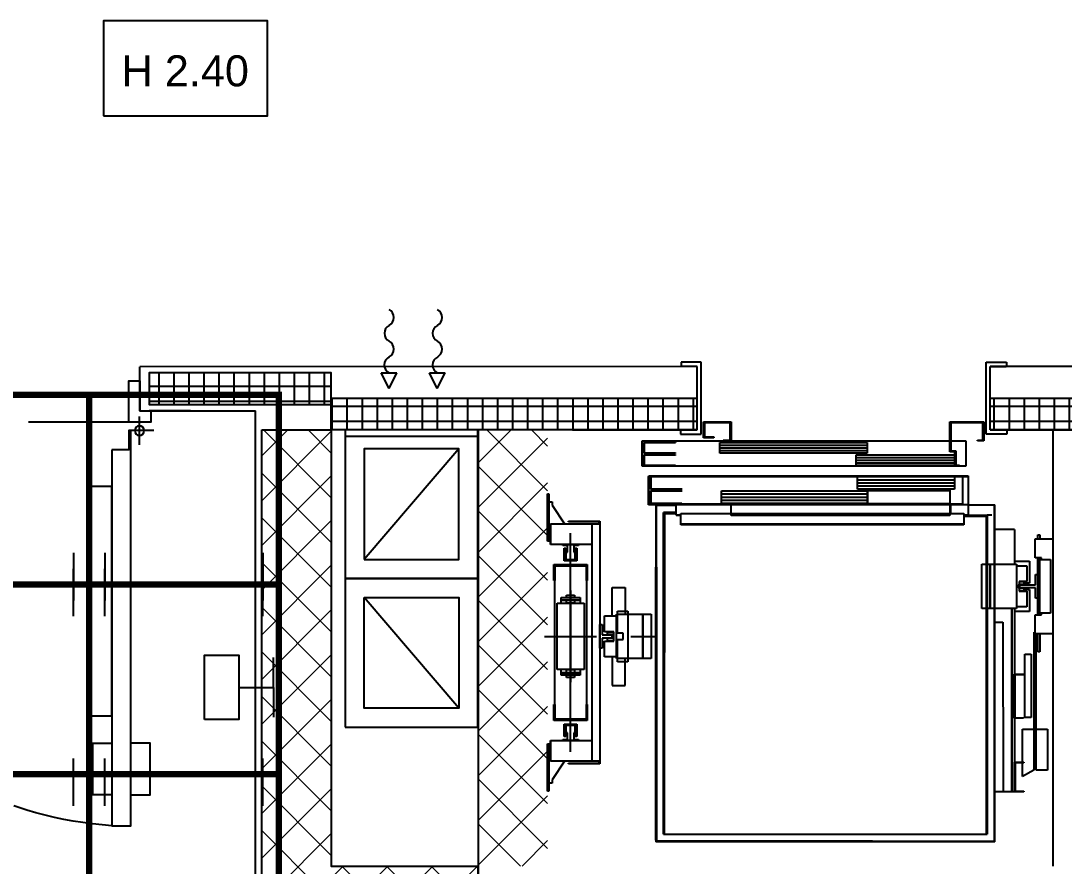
# Model space of a CAD drawing. Header units: millimetres. Extents: x 24747 to 137666, y -34589 to 43444.
# Drawn here: x 112080.7 to 112411, y 40640.3 to 40907.7 of the extents above; entities that cross this region are included whole.
import ezdxf

# ---------------------------------------------------------------- set-up
doc = ezdxf.new("R2010")
doc.units = ezdxf.units.MM
doc.header["$LTSCALE"] = 10
doc.linetypes.add('HIDDEN2', pattern=[4.7625, 3.175, -1.5875])
for name, color, linetype in [('EPC INTERRATO DEFINITIVO PILASTRI', 5, 'Continuous'), ('MR_MURATURA REI 120', 41, 'Continuous'), ('Pannelli', 7, 'Continuous'), ('VVF-SIMBOLI', 1, 'Continuous'), ('X_Ascensori', 6, 'Continuous'), ('X_cavedi', 20, 'Continuous'), ('X_MURI', 3, 'Continuous'), ('X_Numerazione camere', 8, 'Continuous'), ('X_Porte interne', 8, 'Continuous'), ('X_Serramenti Int', 1, 'Continuous')]:
    doc.layers.add(name, color=color, linetype=linetype)
doc.layers.add('EPC RETINI PIANO INTERRATO DEFINITIVO', color=4, linetype='Continuous', lineweight=0)
doc.styles.add('nomi', font='arial.ttf')
pattern_1 = [(45, (115279.709, -15009.218), (-7.0710678, 7.0710678), []), (135, (115279.709, -15009.218), (-7.0710678, -7.0710678), [])]

# ---------------------------------------------------------------- blocks, each defined once
blk = doc.blocks.new('porta 120 metallica')
blk.add_line((66, 71.65), (66, -78.72))
at = {"linetype": 'ByBlock'}
for p, q in [((0.09, -10.75), (0.09, -1.73)), ((-4.42, -6.24), (3.42, -6.24))]:
    blk.add_line(p, q, dxfattribs=at)
at = {"color": 5, "linetype": 'HIDDEN2'}
blk.add_line((3.5, -3.53), (123.5, -3.53), dxfattribs=at)
at = {"linetype": 'ByBlock'}
for points in [[(-3.5, 0), (-3.5, -3.53), (3.5, -3.53), (3.5, 9.47), (0, 9.47), (0, 0)], [(123.5, -3.53), (123.5, 9.47), (127, 9.47), (127, 0), (130.5, 0), (130.5, -3.53)], [(8.79, -12.27), (8.79, -131.24), (3.49, -131.24), (3.49, -131.24), (2.79, -131.24), (2.79, -6.24), (3.49, -6.24), (3.49, -12.27)]]:
    blk.add_lwpolyline(points, close=True, dxfattribs=at)
for points in [[(2.8, -121.42), (-3.26, -121.42), (-3.26, -105.12), (2.79, -105.12)], [(8.79, -121.42), (14.85, -121.42), (14.85, -105.12), (8.79, -105.12)]]:
    blk.add_lwpolyline(points, dxfattribs=at)
blk.add_circle((0.09, -6.24), 1.51, dxfattribs=at)
at = {"color": 5, "linetype": 'HIDDEN2'}
blk.add_arc((0.02, -7.99), 123.56, 274.0732, 2.0664, dxfattribs=at)
blk = doc.blocks.new('calamita')
at = {"layer": 'X_Numerazione camere', "color": 1}
for p, q in [((-4235.92, 55103.09), (-4235.92, 55092.11)), ((-4235.92, 55092.11), (-4245.33, 55092.11)), ((-4235.92, 55092.11), (-4226.5, 55092.11))]:
    blk.add_line(p, q, dxfattribs=at)
blk.add_lwpolyline([(-4225.71, 55113.88), (-4246.13, 55113.88), (-4246.13, 55103.09), (-4225.71, 55103.09)], close=True, dxfattribs=at)

msp = doc.modelspace()

# ---------------------------------------------------------------- hatches: boundary and pattern name
at = {"layer": 'EPC RETINI PIANO INTERRATO DEFINITIVO'}
h = msp.add_hatch(dxfattribs=at)
h.set_pattern_fill('_USER', color=256, scale=10, angle=45, style=0, double=1, pattern_type=0)
h.set_pattern_definition(pattern_1)
h.paths.add_polyline_path([(112178.99845, 40778.31321), (112156.99745, 40778.31307), (112156.99845, 40618.32093), (112225.44397, 40618.32093), (112225.44462, 40640.32093), (112178.99845, 40640.32093)])
h.paths.add_polyline_path([(112165.51955, 40691.71364), (112185.39531, 40691.71364), (112185.39531, 40676.3174), (112165.51955, 40676.3174)], flags=24)
h = msp.add_hatch(dxfattribs=at)
h.set_pattern_fill('_USER', color=256, scale=10, angle=45, style=0, double=1, pattern_type=0)
h.set_pattern_definition(pattern_1)
h.paths.add_polyline_path([(112225.50551, 40778.31336), (112247.45124, 40778.31336), (112247.45124, 40640.32121), (112225.50551, 40640.32121)])
at = {"layer": 'MR_MURATURA REI 120'}
h = msp.add_hatch(dxfattribs=at)
h.set_pattern_fill('NET', color=256, scale=1.5, style=0)
h.set_pattern_definition([(180, (108528.816, 10550.2437), (0, 4.7625), []), (90, (108528.816, 10550.2437), (4.7625, 3e-16), [])])
edge = h.paths.add_edge_path()
edge.add_line((112179.00303, 40796.32488), (112121.34972, 40796.34441))
edge.add_line((112121.34972, 40796.34441), (112121.34972, 40786.35743))
edge.add_line((112121.34972, 40786.35743), (112179.00303, 40786.37614))
edge.add_line((112179.00303, 40786.37614), (112179.00303, 40796.32488))
edge.add_line((112179.00303, 40796.32488), (112121.34972, 40796.34441))
h = msp.add_hatch(dxfattribs=at)
h.set_pattern_fill('NET', color=256, scale=1.5, angle=90, style=0)
h.set_pattern_definition([(90, (115279.709, 10543.96), (-4.7625, 3e-16), []), (180, (115279.709, 10543.96), (-6e-16, -4.7625), [])])
h.paths.add_polyline_path([(112294.85565, 40778.31297), (112294.85568, 40788.31327), (112179.00303, 40788.31333), (112179.00311, 40778.3129)])
h.paths.add_polyline_path([(112529.27562, 40778.3131), (112529.27562, 40788.31316), (112387.57767, 40788.31323), (112387.57765, 40778.31302)])

# ---------------------------------------------------------------- linework, layer by layer
at = {"layer": 'EPC INTERRATO DEFINITIVO PILASTRI', "elevation": 0}
msp.add_lwpolyline([(112156.99845, 40778.31307), (112178.99845, 40778.31321), (112178.99845, 40640.32093), (112225.44462, 40640.32093), (112225.44397, 40618.32093), (112156.99845, 40618.32093), (112156.99745, 40778.31307)], dxfattribs=at)
at = {"layer": 'MR_MURATURA REI 120', "elevation": 0}
for points in [[(112179.00303, 40796.32488), (112121.34972, 40796.34441), (112121.34972, 40786.35743), (112179.00303, 40786.37614), (112179.00303, 40796.32488), (112121.34972, 40796.34441)], [(112294.85565, 40778.31297), (112179.00311, 40778.3129), (112179.00303, 40788.31333), (112294.85568, 40788.31327)], [(112387.57767, 40788.31323), (112529.27562, 40788.31316)], [(112529.27562, 40778.3131), (112387.57765, 40778.31302)]]:
    msp.add_lwpolyline(points, dxfattribs=at)
at = {"layer": 'Pannelli', "color": 2}
for p, q in [((112097.36054, 40739.38259), (112097.36054, 40724.38259)), ((112107.36054, 40739.38259), (112107.36054, 40724.38259)), ((112157.36054, 40739.38259), (112157.36054, 40724.38259)), ((112097.36054, 40719.38259), (112097.36054, 40734.38259)), ((112107.36054, 40719.38259), (112107.36054, 40734.38259)), ((112157.36054, 40719.38259), (112157.36054, 40734.38259)), ((112097.36054, 40659.38259), (112097.36054, 40674.38259)), ((112107.36054, 40659.38259), (112107.36054, 40674.38259)), ((112157.36054, 40659.38259), (112157.36054, 40674.38259))]:
    msp.add_line(p, q, dxfattribs=at)
at = {"layer": 'Pannelli', "color": 2, "const_width": 2}
for points in [[(112042.36054, 40729.38259), (112042.36054, 40789.38259), (112102.36054, 40789.38259), (112102.36054, 40729.38259), (112042.36054, 40729.38259)], [(112102.36054, 40729.38259), (112102.36054, 40789.38259), (112162.36054, 40789.38259), (112162.36054, 40729.38259), (112102.36054, 40729.38259)], [(112042.36054, 40729.38259), (112042.36054, 40669.38259), (112102.36054, 40669.38259), (112102.36054, 40729.38259), (112042.36054, 40729.38259)], [(112102.36054, 40729.38259), (112102.36054, 40669.38259), (112162.36054, 40669.38259), (112162.36054, 40729.38259), (112102.36054, 40729.38259)], [(112042.36054, 40669.38259), (112042.36054, 40609.38259), (112102.36054, 40609.38259), (112102.36054, 40669.38259), (112042.36054, 40669.38259)], [(112102.36054, 40669.38259), (112102.36054, 40609.38259), (112162.36054, 40609.38259), (112162.36054, 40669.38259), (112102.36054, 40669.38259)]]:
    msp.add_lwpolyline(points, dxfattribs=at)
at = {"layer": 'VVF-SIMBOLI'}
for p, q in [((112194.79214, 40796.39179, 0), (112199.79213, 40796.38608, 0)), ((112197.28642, 40791.38894, 0), (112194.79214, 40796.39179, 0)), ((112197.28642, 40791.38894, 0), (112199.79213, 40796.38608, 0)), ((112197.28642, 40791.38894, 0), (112199.79213, 40796.38608, 0)), ((112210.07284, 40796.37432), (112215.07283, 40796.36861)), ((112212.56712, 40791.37147), (112210.07284, 40796.37432)), ((112212.56712, 40791.37147), (112215.07283, 40796.36861))]:
    msp.add_line(p, q, dxfattribs=at)
for centre, start, end in [((112195.97881, 40813.89045, 0), 298.0069903, 61.8620164), ((112211.25951, 40813.87298), 298.0069903, 61.8620164), ((112198.63976, 40808.8874, 0), 118.0069903, 241.8620164), ((112213.92046, 40808.86993), 118.0069903, 241.8620164), ((112195.96738, 40803.89045, 0), 298.0069903, 61.8620164), ((112211.24808, 40803.87299), 298.0069903, 61.8620164), ((112198.62833, 40798.88741, 0), 118.0069903, 241.8620164), ((112213.90902, 40798.86994), 118.0069903, 241.8620164)]:
    msp.add_arc(centre, 2.83333, start, end, dxfattribs=at)
at = {"layer": 'X_Ascensori'}
for p, q in [((112296.09698, 40799.78763, 0), (112289.70416, 40799.78763, 0)), ((112289.70416, 40799.78763, 0), (112289.70416, 40798.33087, 0)), ((112296.09693, 40776.96901, 0), (112296.09698, 40799.78763, 0)), ((112386.33637, 40776.96901, 0), (112386.33641, 40799.78763, 0)), ((112386.33641, 40799.78763, 0), (112392.72923, 40799.78763, 0)), ((112392.72923, 40799.78763, 0), (112392.72923, 40798.33087, 0)), ((112294.8557, 40798.33087, 0), (112289.80573, 40798.33087, 0)), ((112294.85565, 40778.30656, 0), (112294.8557, 40798.33087, 0)), ((112387.57765, 40778.30656, 0), (112387.5777, 40798.33087, 0)), ((112387.5777, 40798.33087, 0), (112392.62766, 40798.33087, 0)), ((112296.85565, 40780.82364, 0), (112305.5399, 40780.82364, 0)), ((112296.85565, 40775.82364, 0), (112296.85565, 40780.82364, 0)), ((112305.2399, 40780.52364, 0), (112297.15565, 40780.52364, 0)), ((112297.15565, 40780.52364, 0), (112297.15565, 40776.12364, 0)), ((112305.2399, 40775.12364, 0), (112305.2399, 40780.52364, 0)), ((112305.5399, 40780.82364, 0), (112305.5399, 40774.82364, 0)), ((112374.82196, 40780.82364, 0), (112385.57765, 40780.82364, 0)), ((112374.82196, 40771.42364, 0), (112374.82196, 40780.82364, 0)), ((112385.27765, 40780.52364, 0), (112375.12196, 40780.52364, 0)), ((112375.12196, 40780.52364, 0), (112375.12196, 40771.72364, 0)), ((112385.27765, 40775.12364, 0), (112385.27765, 40780.52364, 0)), ((112385.57765, 40780.82364, 0), (112385.57765, 40774.82364, 0)), ((112289.58304, 40778.30656, 0), (112289.58304, 40776.96901, 0)), ((112289.58304, 40778.30656, 0), (112294.85565, 40778.30656, 0)), ((112289.58304, 40776.96901, 0), (112296.09693, 40776.96901, 0)), ((112392.85027, 40776.96901, 0), (112386.33637, 40776.96901, 0)), ((112392.85027, 40778.30656, 0), (112387.57765, 40778.30656, 0)), ((112392.85027, 40778.30656, 0), (112392.85027, 40776.96901, 0)), ((112277.41394, 40774.82364, 0), (112374.82196, 40774.82364, 0)), ((112277.41394, 40766.82364, 0), (112277.41394, 40774.82364, 0)), ((112277.91394, 40770.92364, 0), (112277.91394, 40774.32364, 0)), ((112277.91394, 40774.32364, 0), (112287.91394, 40774.32364, 0)), ((112278.01394, 40774.22364, 0), (112278.01394, 40771.02364, 0)), ((112287.91394, 40774.22364, 0), (112278.01394, 40774.22364, 0)), ((112287.91394, 40774.32364, 0), (112287.91394, 40774.22364, 0)), ((112300.05565, 40775.82364, 0), (112296.85565, 40775.82364, 0)), ((112297.15565, 40776.12364, 0), (112300.05565, 40776.12364, 0)), ((112300.05565, 40776.12364, 0), (112300.05565, 40775.82364, 0)), ((112302.0399, 40773.47364, 0), (112348.60565, 40773.47364, 0)), ((112302.0449, 40774.32364, 0), (112348.60065, 40774.32364, 0)), ((112302.0449, 40770.92364, 0), (112302.0449, 40774.32364, 0)), ((112303.0399, 40774.82364, 0), (112303.0399, 40775.12364, 0)), ((112303.0399, 40775.12364, 0), (112305.2399, 40775.12364, 0)), ((112305.5399, 40774.82364, 0), (112303.0399, 40774.82364, 0)), ((112348.60065, 40774.32364, 0), (112348.60065, 40770.92364, 0)), ((112375.12196, 40774.82364, 0), (112379.82196, 40774.82364, 0)), ((112379.82196, 40774.82364, 0), (112379.82196, 40766.82364, 0)), ((112383.57765, 40774.82364, 0), (112383.57765, 40775.12364, 0)), ((112383.57765, 40775.12364, 0), (112385.27765, 40775.12364, 0)), ((112385.57765, 40774.82364, 0), (112383.57765, 40774.82364, 0)), ((112287.91394, 40770.92364, 0), (112277.91394, 40770.92364, 0)), ((112277.91394, 40767.02364, 0), (112277.91394, 40770.42364, 0)), ((112277.91394, 40770.42364, 0), (112287.91394, 40770.42364, 0)), ((112278.01394, 40771.02364, 0), (112287.91394, 40771.02364, 0)), ((112278.01394, 40770.32364, 0), (112278.01394, 40767.12364, 0)), ((112287.91394, 40770.32364, 0), (112278.01394, 40770.32364, 0)), ((112287.91394, 40771.02364, 0), (112287.91394, 40770.92364, 0)), ((112287.91394, 40770.42364, 0), (112287.91394, 40770.32364, 0)), ((112302.0399, 40772.62364, 0), (112348.60565, 40772.62364, 0)), ((112302.0399, 40771.77364, 0), (112348.60565, 40771.77364, 0)), ((112348.60065, 40770.92364, 0), (112302.0449, 40770.92364, 0)), ((112345.11065, 40770.42364, 0), (112376.31696, 40770.42364, 0)), ((112345.11065, 40767.02364, 0), (112345.11065, 40770.42364, 0)), ((112376.42196, 40771.42364, 0), (112374.82196, 40771.42364, 0)), ((112375.12196, 40771.72364, 0), (112376.72196, 40771.72364, 0)), ((112376.31696, 40770.42364, 0), (112376.31696, 40767.02364, 0)), ((112376.42196, 40766.82364, 0), (112376.42196, 40771.42364, 0)), ((112376.72196, 40771.72364, 0), (112376.72196, 40767.12364, 0)), ((112376.42196, 40766.82364, 0), (112277.41394, 40766.82364, 0)), ((112287.91394, 40767.02364, 0), (112277.91394, 40767.02364, 0)), ((112278.01394, 40767.12364, 0), (112287.91394, 40767.12364, 0)), ((112287.91394, 40767.12364, 0), (112287.91394, 40767.02364, 0)), ((112345.10565, 40769.57364, 0), (112376.32196, 40769.57364, 0)), ((112345.10565, 40768.72364, 0), (112376.32196, 40768.72364, 0)), ((112345.10565, 40767.87364, 0), (112376.32196, 40767.87364, 0)), ((112376.31696, 40767.02364, 0), (112345.11065, 40767.02364, 0)), ((112377.82196, 40766.82364, 0), (112376.42196, 40766.82364, 0)), ((112376.72196, 40767.12364, 0), (112377.82196, 40767.12364, 0)), ((112377.82196, 40767.12364, 0), (112377.82196, 40766.82364, 0)), ((112379.82196, 40766.82364, 0), (112377.82196, 40766.82364, 0)), ((112279.41394, 40754.62364, 0), (112279.41394, 40763.62364, 0)), ((112279.41394, 40763.62364, 0), (112380.62196, 40763.62364, 0)), ((112279.51394, 40763.82364, 0), (112378.82196, 40763.82364, 0)), ((112279.51394, 40754.82364, 0), (112279.51394, 40763.82364, 0)), ((112280.01394, 40759.57364, 0), (112280.01394, 40763.57364, 0)), ((112280.01394, 40763.57364, 0), (112290.01394, 40763.57364, 0)), ((112280.11394, 40763.47364, 0), (112280.11394, 40759.67364, 0)), ((112290.01394, 40763.47364, 0), (112280.11394, 40763.47364, 0)), ((112290.01394, 40763.57364, 0), (112290.01394, 40763.47364, 0)), ((112345.61065, 40763.57364, 0), (112376.31696, 40763.57364, 0)), ((112345.61065, 40759.57364, 0), (112345.61065, 40763.57364, 0)), ((112376.31696, 40763.57364, 0), (112376.31696, 40759.57364, 0)), ((112378.82196, 40763.82364, 0), (112380.62196, 40763.82364, 0)), ((112378.82196, 40763.82364, 0), (112378.82196, 40754.82364, 0)), ((112380.62196, 40763.82364, 0), (112380.62196, 40751.32364, 0)), ((112380.62196, 40763.62364, 0), (112380.62196, 40754.62364, 0)), ((112345.60565, 40762.57364, 0), (112376.32196, 40762.57364, 0)), ((112345.60565, 40761.57364, 0), (112376.32196, 40761.57364, 0)), ((112345.60565, 40760.57364, 0), (112376.32196, 40760.57364, 0)), ((112247.45067, 40743.10395, 0), (112247.45067, 40758.10395, 0)), ((112247.45067, 40758.10395, 0), (112247.85067, 40758.10395, 0)), ((112247.85067, 40758.10395, 0), (112247.85067, 40743.10395, 0)), ((112290.01394, 40759.57364, 0), (112280.01394, 40759.57364, 0)), ((112280.01394, 40755.07364, 0), (112280.01394, 40759.07364, 0)), ((112280.01394, 40759.07364, 0), (112290.01394, 40759.07364, 0)), ((112280.11394, 40759.67364, 0), (112290.01394, 40759.67364, 0)), ((112280.11394, 40758.97364, 0), (112280.11394, 40755.17364, 0)), ((112290.01394, 40758.97364, 0), (112280.11394, 40758.97364, 0)), ((112290.01394, 40759.67364, 0), (112290.01394, 40759.57364, 0)), ((112290.01394, 40759.07364, 0), (112290.01394, 40758.97364, 0)), ((112302.5399, 40758.07364, 0), (112348.60565, 40758.07364, 0)), ((112302.5399, 40757.07364, 0), (112348.60565, 40757.07364, 0)), ((112302.5449, 40759.07364, 0), (112348.60065, 40759.07364, 0)), ((112302.5449, 40755.07364, 0), (112302.5449, 40759.07364, 0)), ((112376.31696, 40759.57364, 0), (112345.61065, 40759.57364, 0)), ((112348.60065, 40759.07364, 0), (112348.60065, 40755.07364, 0)), ((112348.85565, 40759.12364, 0), (112348.85565, 40759.27364, 0)), ((112348.85565, 40759.27364, 0), (112374.82196, 40759.27364, 0)), ((112348.85565, 40754.92364, 0), (112348.85565, 40759.12364, 0)), ((112348.85565, 40759.12364, 0), (112374.82196, 40759.12364, 0)), ((112374.82196, 40759.12364, 0), (112348.85565, 40759.12364, 0)), ((112374.82196, 40759.27364, 0), (112374.82196, 40759.12364, 0)), ((112374.82196, 40759.12364, 0), (112374.82196, 40754.92364, 0)), ((112247.85067, 40743.10395, 0), (112247.85067, 40755.60395, 0)), ((112247.85067, 40755.60395, 0), (112248.95067, 40755.60395, 0)), ((112248.95067, 40755.60395, 0), (112248.95067, 40754.50395, 0)), ((112248.95067, 40754.50395, 0), (112252.85508, 40748.60395, 0)), ((112380.62196, 40754.62364, 0), (112279.41394, 40754.62364, 0)), ((112305.3899, 40754.82364, 0), (112279.51394, 40754.82364, 0)), ((112290.01394, 40755.07364, 0), (112280.01394, 40755.07364, 0)), ((112280.11394, 40755.17364, 0), (112290.01394, 40755.17364, 0)), ((112281.78927, 40754.62364, 0), (112281.78819, 40648.01943, 0)), ((112281.9882, 40648.2194, 0), (112281.98927, 40754.42364, 0)), ((112288.21345, 40754.42376, 0), (112281.98927, 40754.42364, 0)), ((112288.21345, 40751.32364, 0), (112288.21345, 40754.82364, 0)), ((112290.01394, 40755.17364, 0), (112290.01394, 40755.07364, 0)), ((112302.5399, 40756.07364, 0), (112348.60565, 40756.07364, 0)), ((112348.60065, 40755.07364, 0), (112302.5449, 40755.07364, 0)), ((112305.5399, 40751.42364, 0), (112305.5399, 40754.77364, 0)), ((112305.5399, 40754.77364, 0), (112374.82196, 40754.77364, 0)), ((112348.85565, 40754.77364, 0), (112348.85565, 40754.92364, 0)), ((112348.85565, 40754.92364, 0), (112374.82196, 40754.92364, 0)), ((112374.82196, 40754.92364, 0), (112348.85565, 40754.92364, 0)), ((112374.82196, 40754.77364, 0), (112348.85565, 40754.77364, 0)), ((112374.82196, 40754.97364, 0), (112374.97196, 40754.97364, 0)), ((112374.82196, 40754.92364, 0), (112374.82196, 40754.77364, 0)), ((112374.82196, 40754.77364, 0), (112374.82196, 40751.42364, 0)), ((112374.97196, 40754.97364, 0), (112374.97196, 40751.82364, 0)), ((112378.82196, 40754.82364, 0), (112374.97196, 40754.82364, 0)), ((112380.62196, 40754.62364, 0), (112389.05377, 40754.62364, 0)), ((112388.85498, 40754.62364, 0), (112388.85388, 40648.22032, 0)), ((112389.05295, 40648.02032, 0), (112389.05377, 40754.62364, 0)), ((112284.18816, 40650.4194, 0), (112284.18812, 40752.22479, 0)), ((112284.18812, 40752.22479, 0), (112284.18816, 40650.4194, 0)), ((112284.18812, 40752.22479, 0), (112284.18816, 40707.87027, 0)), ((112284.18816, 40707.87027, 0), (112284.18812, 40752.22479, 0)), ((112288.21345, 40752.22479, 0), (112284.18812, 40752.22479, 0)), ((112284.18812, 40752.22479, 0), (112288.21345, 40752.22479, 0)), ((112284.18812, 40752.22479, 0), (112288.21345, 40752.22478, 0)), ((112288.21345, 40752.22478, 0), (112284.18812, 40752.22479, 0)), ((112284.48816, 40650.7194, 0), (112284.48812, 40751.92479, 0)), ((112284.48812, 40751.92479, 0), (112284.48816, 40707.87027, 0)), ((112288.21345, 40751.92479, 0), (112284.48812, 40751.92479, 0)), ((112284.48812, 40751.92479, 0), (112288.21345, 40751.92478, 0)), ((112289.61345, 40751.32364, 0), (112288.21345, 40751.32364, 0)), ((112288.21345, 40751.32364, 0), (112289.01345, 40751.32364, 0)), ((112289.01345, 40751.32364, 0), (112289.21345, 40751.32364, 0)), ((112289.61345, 40751.32364, 0), (112289.61345, 40751.82364, 0)), ((112289.61345, 40751.82364, 0), (112379.22196, 40751.82364, 0)), ((112289.61345, 40748.47364, 0), (112289.61345, 40751.32364, 0)), ((112374.82196, 40751.42364, 0), (112305.5399, 40751.42364, 0)), ((112305.5399, 40751.27364, 0), (112305.5399, 40751.42364, 0)), ((112305.5399, 40751.42364, 0), (112374.82196, 40751.42364, 0)), ((112374.82196, 40751.27364, 0), (112305.5399, 40751.27364, 0)), ((112374.82196, 40751.42364, 0), (112374.82196, 40751.27364, 0)), ((112379.22196, 40751.82364, 0), (112379.22196, 40751.32364, 0)), ((112379.22196, 40751.32364, 0), (112379.82196, 40751.32364, 0)), ((112379.22196, 40751.32364, 0), (112379.22196, 40748.47364, 0)), ((112386.35498, 40750.96725, 0), (112379.22196, 40750.96725, 0)), ((112380.62196, 40751.32364, 0), (112379.52196, 40751.32364, 0)), ((112379.82196, 40751.32364, 0), (112380.62196, 40751.32364, 0)), ((112380.62196, 40750.96725, 0), (112380.62196, 40751.32364, 0)), ((112380.62196, 40751.32364, 0), (112386.65498, 40751.32364, 0)), ((112386.35388, 40650.7194, 0), (112386.35498, 40750.96725, 0)), ((112386.65498, 40751.32364, 0), (112386.65388, 40650.4194, 0)), ((112388.0835, 40751.32364, 0), (112386.65498, 40751.32364, 0)), ((112248.35067, 40742.10395, 0), (112248.35067, 40748.60395, 0)), ((112248.35067, 40748.60395, 0), (112248.45067, 40748.60395, 0)), ((112248.45067, 40742.10395, 0), (112248.45067, 40748.60395, 0)), ((112248.45067, 40748.60395, 0), (112261.55067, 40748.60395, 0)), ((112254.05067, 40749.40395, 0), (112264.05067, 40749.40395, 0)), ((112254.05067, 40749.20395, 0), (112254.05067, 40749.40395, 0)), ((112263.85067, 40749.20395, 0), (112254.05067, 40749.20395, 0)), ((112261.55067, 40748.60395, 0), (112264.05067, 40748.60395, 0)), ((112261.55067, 40673.52769, 0), (112261.55067, 40748.60395, 0)), ((112263.85067, 40748.60395, 0), (112263.85067, 40749.20395, 0)), ((112264.05067, 40749.40395, 0), (112264.05067, 40748.60395, 0)), ((112264.05067, 40748.60395, 0), (112264.05067, 40673.52769, 0)), ((112289.91345, 40748.47364, 0), (112289.61345, 40748.47364, 0)), ((112289.61345, 40748.32364, 0), (112289.61345, 40748.47364, 0)), ((112289.61345, 40748.47364, 0), (112289.91345, 40748.47364, 0)), ((112289.91345, 40748.32364, 0), (112289.61345, 40748.32364, 0)), ((112374.42196, 40748.47364, 0), (112289.91345, 40748.47364, 0)), ((112289.91345, 40748.47364, 0), (112374.42196, 40748.47364, 0)), ((112374.42196, 40748.32364, 0), (112289.91345, 40748.32364, 0)), ((112379.22196, 40748.47364, 0), (112374.42196, 40748.47364, 0)), ((112374.42196, 40748.47364, 0), (112379.22196, 40748.47364, 0)), ((112379.22196, 40748.32364, 0), (112374.42196, 40748.32364, 0)), ((112379.22196, 40748.47364, 0), (112379.22196, 40748.32364, 0)), ((112395.25348, 40746.85782, 0), (112389.0532, 40746.85785, 0)), ((112395.25348, 40746.85782, 0), (112395.25348, 40735.83273, 0)), ((112254.75067, 40676.52769, 0), (112254.75067, 40745.60395, 0)), ((112401.85124, 40737.83287, 0), (112401.85124, 40743.83287, 0)), ((112401.85124, 40743.83287, 0), (112407.45124, 40743.83287, 0)), ((112402.65124, 40743.83287, 0), (112402.65124, 40745.13287, 0)), ((112402.65124, 40745.13287, 0), (112403.25124, 40745.13287, 0)), ((112403.25124, 40745.13287, 0), (112403.25124, 40743.83287, 0)), ((112407.45124, 40743.83287, 0), (112407.45124, 40713.83287, 0)), ((112247.85067, 40743.10395, 0), (112247.45067, 40743.10395, 0)), ((112248.35067, 40743.10395, 0), (112247.85067, 40743.10395, 0)), ((112248.45067, 40742.10395, 0), (112248.35067, 40742.10395, 0)), ((112261.55067, 40742.10395, 0), (112248.45067, 40742.10395, 0)), ((112252.25067, 40741.75395, 0), (112252.25067, 40742.10395, 0)), ((112252.25067, 40742.10395, 0), (112254.75067, 40742.10395, 0)), ((112253.75067, 40741.75395, 0), (112252.25067, 40741.75395, 0)), ((112252.75067, 40740.85395, 0), (112253.25067, 40740.85395, 0)), ((112252.75067, 40736.85395, 0), (112252.75067, 40740.85395, 0)), ((112253.25067, 40740.85395, 0), (112253.25067, 40737.35395, 0)), ((112253.75067, 40739.60395, 0), (112253.75067, 40741.75395, 0)), ((112254.75067, 40742.10395, 0), (112257.25067, 40742.10395, 0)), ((112257.25067, 40741.75395, 0), (112255.75067, 40741.75395, 0)), ((112255.75067, 40741.75395, 0), (112255.75067, 40739.60395, 0)), ((112256.25067, 40740.85395, 0), (112256.75067, 40740.85395, 0)), ((112256.25067, 40737.35395, 0), (112256.25067, 40740.85395, 0)), ((112256.75067, 40740.85395, 0), (112256.75067, 40736.85395, 0)), ((112257.25067, 40742.10395, 0), (112257.25067, 40741.75395, 0)), ((112253.25067, 40737.35395, 0), (112253.25067, 40739.60395, 0)), ((112253.25067, 40739.60395, 0), (112253.75067, 40739.60395, 0)), ((112253.25067, 40737.35395, 0), (112256.25067, 40737.35395, 0)), ((112255.75067, 40739.60395, 0), (112256.25067, 40739.60395, 0)), ((112256.25067, 40739.60395, 0), (112256.25067, 40737.35395, 0)), ((112403.85124, 40737.83287, 0), (112401.85124, 40737.83287, 0)), ((112402.65124, 40737.33287, 0), (112402.65124, 40737.83287, 0)), ((112402.65124, 40737.33287, 0), (112403.15124, 40737.33287, 0)), ((112402.65124, 40732.58287, 0), (112402.65124, 40737.33287, 0)), ((112403.15124, 40737.33287, 0), (112406.65124, 40737.33287, 0)), ((112403.15124, 40720.33287, 0), (112403.15124, 40737.33287, 0)), ((112403.15124, 40737.33287, 0), (112403.15124, 40732.58287, 0)), ((112403.25124, 40737.83287, 0), (112403.25124, 40737.33287, 0)), ((112403.85124, 40737.33287, 0), (112403.85124, 40737.83287, 0)), ((112406.65124, 40737.33287, 0), (112406.65124, 40720.33287, 0)), ((112249.45067, 40730.70395, 0), (112249.45067, 40735.70395, 0)), ((112249.45067, 40735.70395, 0), (112260.05067, 40735.70395, 0)), ((112249.75067, 40735.40395, 0), (112249.75067, 40730.70395, 0)), ((112259.75067, 40735.40395, 0), (112249.75067, 40735.40395, 0)), ((112249.75067, 40686.82769, 0), (112249.75067, 40735.30395, 0)), ((112249.75067, 40735.30395, 0), (112259.75067, 40735.30395, 0)), ((112256.75067, 40736.85395, 0), (112252.75067, 40736.85395, 0)), ((112259.75067, 40730.70395, 0), (112259.75067, 40735.40395, 0)), ((112259.75067, 40735.30395, 0), (112259.75067, 40686.82769, 0)), ((112260.05067, 40735.70395, 0), (112260.05067, 40730.70395, 0)), ((112281.78816, 40734.86337, 0), (112281.78816, 40648.53004, 0)), ((112281.78816, 40648.53004, 0), (112281.78816, 40734.86337, 0)), ((112281.98816, 40734.86337, 0), (112281.98816, 40648.2194, 0)), ((112384.90348, 40721.83273, 0), (112384.90348, 40735.83273, 0)), ((112384.90348, 40735.83273, 0), (112387.60348, 40735.83273, 0)), ((112387.60348, 40735.83273, 0), (112395.90348, 40735.83273, 0)), ((112387.60348, 40721.83273, 0), (112387.60348, 40735.83273, 0)), ((112387.60348, 40735.83273, 0), (112387.60348, 40721.83273, 0)), ((112395.25348, 40736.83287, 0), (112400.05124, 40736.83287, 0)), ((112395.89246, 40735.33287, 0), (112399.20124, 40735.33287, 0)), ((112395.90348, 40735.83273, 0), (112395.90348, 40721.83273, 0)), ((112399.20124, 40735.33287, 0), (112399.20124, 40730.33287, 0)), ((112400.05124, 40736.83287, 0), (112400.05124, 40729.83287, 0)), ((112249.75067, 40730.70395, 0), (112249.45067, 40730.70395, 0)), ((112260.05067, 40730.70395, 0), (112259.75067, 40730.70395, 0)), ((112401.95124, 40729.33287, 0), (112401.95124, 40732.58287, 0)), ((112401.95124, 40732.58287, 0), (112402.65124, 40732.58287, 0)), ((112402.65124, 40732.58287, 0), (112402.65124, 40725.08287, 0)), ((112402.65124, 40725.08287, 0), (112402.65124, 40732.58287, 0)), ((112402.65124, 40732.58287, 0), (112403.15124, 40732.58287, 0)), ((112403.15124, 40732.58287, 0), (112403.15124, 40725.08287, 0)), ((112254.75067, 40727.48707, 0), (112254.75067, 40698.48707, 0)), ((112267.90067, 40728.48707, 0), (112272.04807, 40728.48764, 0)), ((112267.90067, 40719.48707, 0), (112267.90067, 40728.48707, 0)), ((112272.04807, 40728.48707, 0), (112272.04922, 40720.06286, 0)), ((112396.45124, 40728.33287, 0), (112396.45124, 40729.33287, 0)), ((112396.45124, 40729.33287, 0), (112401.95124, 40729.33287, 0)), ((112401.95124, 40728.33287, 0), (112396.45124, 40728.33287, 0)), ((112399.20124, 40730.33287, 0), (112396.79246, 40730.33287, 0)), ((112396.79246, 40730.33287, 0), (112396.79246, 40727.33287, 0)), ((112396.79246, 40730.33287, 0), (112398.25124, 40730.33287, 0)), ((112398.25124, 40729.43287, 0), (112396.79246, 40729.43287, 0)), ((112396.79246, 40728.23287, 0), (112398.25124, 40728.23287, 0)), ((112396.79246, 40727.33287, 0), (112399.20124, 40727.33287, 0)), ((112398.25124, 40727.33287, 0), (112396.79246, 40727.33287, 0)), ((112396.84246, 40729.43287, 0), (112396.84246, 40728.23287, 0)), ((112398.25124, 40730.33287, 0), (112398.25124, 40729.43287, 0)), ((112400.05124, 40729.83287, 0), (112398.25124, 40729.83287, 0)), ((112398.25124, 40728.23287, 0), (112398.25124, 40727.33287, 0)), ((112398.25124, 40727.83287, 0), (112400.05124, 40727.83287, 0)), ((112399.20124, 40727.33287, 0), (112399.20124, 40722.33287, 0)), ((112400.05124, 40727.83287, 0), (112400.05124, 40720.83287, 0)), ((112401.95124, 40725.08287, 0), (112401.95124, 40728.33287, 0)), ((112251.75067, 40724.48707, 0), (112251.75067, 40725.28707, 0)), ((112251.75067, 40725.28707, 0), (112257.75067, 40725.28707, 0)), ((112251.75067, 40723.48707, 0), (112251.75067, 40724.48707, 0)), ((112251.75067, 40724.48707, 0), (112253.50067, 40724.48707, 0)), ((112257.75067, 40724.48707, 0), (112251.75067, 40724.48707, 0)), ((112253.50067, 40725.98707, 0), (112253.59582, 40725.98707, 0)), ((112253.50067, 40725.28707, 0), (112253.50067, 40725.98707, 0)), ((112253.50067, 40724.48707, 0), (112253.59582, 40724.48707, 0)), ((112253.50067, 40723.48707, 0), (112253.50067, 40724.48707, 0)), ((112253.50067, 40723.48707, 0), (112253.50067, 40724.48707, 0)), ((112253.59582, 40725.98707, 0), (112253.86679, 40725.98707, 0)), ((112253.59582, 40724.48707, 0), (112253.86679, 40724.48707, 0)), ((112253.86679, 40725.98707, 0), (112254.27232, 40725.98707, 0)), ((112253.86679, 40724.48707, 0), (112254.27232, 40724.48707, 0)), ((112254.27232, 40725.98707, 0), (112254.75067, 40725.98707, 0)), ((112254.27232, 40724.48707, 0), (112254.75067, 40724.48707, 0)), ((112254.75067, 40725.98707, 0), (112255.22903, 40725.98707, 0)), ((112254.75067, 40724.48707, 0), (112255.22903, 40724.48707, 0)), ((112255.22903, 40725.98707, 0), (112255.63456, 40725.98707, 0)), ((112255.22903, 40724.48707, 0), (112255.63456, 40724.48707, 0)), ((112255.63456, 40725.98707, 0), (112255.90552, 40725.98707, 0)), ((112255.63456, 40724.48707, 0), (112255.90552, 40724.48707, 0)), ((112255.90552, 40725.98707, 0), (112256.00067, 40725.98707, 0)), ((112255.90552, 40724.48707, 0), (112256.00067, 40724.48707, 0)), ((112256.00067, 40725.98707, 0), (112256.00067, 40725.28707, 0)), ((112256.00067, 40724.48707, 0), (112256.00067, 40723.48707, 0)), ((112256.00067, 40724.48707, 0), (112256.00067, 40723.48707, 0)), ((112256.00067, 40724.48707, 0), (112257.75067, 40724.48707, 0)), ((112257.75067, 40725.28707, 0), (112257.75067, 40724.48707, 0)), ((112257.75067, 40724.48707, 0), (112257.75067, 40723.48707, 0)), ((112402.65124, 40725.08287, 0), (112401.95124, 40725.08287, 0)), ((112402.65124, 40720.33287, 0), (112402.65124, 40725.08287, 0)), ((112403.15124, 40725.08287, 0), (112402.65124, 40725.08287, 0)), ((112403.15124, 40725.08287, 0), (112403.15124, 40720.33287, 0)), ((112250.50067, 40723.48707, 0), (112250.82418, 40723.48707, 0)), ((112250.50067, 40702.48707, 0), (112250.50067, 40723.48707, 0)), ((112250.82418, 40723.48707, 0), (112251.74547, 40723.48707, 0)), ((112251.74547, 40723.48707, 0), (112253.12427, 40723.48707, 0)), ((112253.12427, 40723.48707, 0), (112254.75067, 40723.48707, 0)), ((112253.59582, 40723.48707, 0), (112253.50067, 40723.48707, 0)), ((112253.86679, 40723.48707, 0), (112253.59582, 40723.48707, 0)), ((112254.27232, 40723.48707, 0), (112253.86679, 40723.48707, 0)), ((112254.75067, 40723.48707, 0), (112254.27232, 40723.48707, 0)), ((112255.22903, 40723.48707, 0), (112254.75067, 40723.48707, 0)), ((112254.75067, 40723.48707, 0), (112256.37708, 40723.48707, 0)), ((112255.63456, 40723.48707, 0), (112255.22903, 40723.48707, 0)), ((112255.90552, 40723.48707, 0), (112255.63456, 40723.48707, 0)), ((112256.00067, 40723.48707, 0), (112255.90552, 40723.48707, 0)), ((112256.37708, 40723.48707, 0), (112257.75588, 40723.48707, 0)), ((112257.75588, 40723.48707, 0), (112258.67716, 40723.48707, 0)), ((112258.67716, 40723.48707, 0), (112259.00067, 40723.48707, 0)), ((112259.00067, 40723.48707, 0), (112259.00067, 40702.48707, 0)), ((112269.634, 40713.98722, 0), (112269.634, 40720.98722, 0)), ((112269.634, 40720.98722, 0), (112272.884, 40720.98722, 0)), ((112272.884, 40720.98722, 0), (112272.884, 40704.98722, 0)), ((112387.60348, 40721.83273, 0), (112384.90348, 40721.83273, 0)), ((112395.90348, 40721.83273, 0), (112387.60348, 40721.83273, 0)), ((112394.45353, 40663.84684, 0), (112394.45348, 40721.83273, 0)), ((112394.45348, 40721.83273, 0), (112394.45353, 40663.84684, 0)), ((112395.25348, 40721.83273, 0), (112395.25348, 40701.08273, 0)), ((112400.05124, 40720.83287, 0), (112395.25348, 40720.83287, 0)), ((112399.20124, 40722.33287, 0), (112395.89246, 40722.33287, 0)), ((112265.50067, 40714.48707, 0), (112265.50067, 40719.48707, 0)), ((112265.50067, 40719.48707, 0), (112269.30067, 40719.48707, 0)), ((112269.30067, 40705.98707, 0), (112269.30067, 40719.98707, 0)), ((112269.30067, 40719.98707, 0), (112277.60067, 40719.98707, 0)), ((112277.60067, 40719.98707, 0), (112277.60067, 40705.98707, 0)), ((112277.60067, 40719.98707, 0), (112280.30067, 40719.98707, 0)), ((112277.60067, 40705.98707, 0), (112277.60067, 40719.98707, 0)), ((112280.30067, 40719.98707, 0), (112280.30067, 40705.98707, 0)), ((112389.05348, 40717.53273, 0), (112389.35348, 40717.53273, 0)), ((112389.35348, 40717.53273, 0), (112391.55348, 40717.53273, 0)), ((112391.55348, 40717.53273, 0), (112391.65351, 40663.84684, 0)), ((112401.85124, 40713.83287, 0), (112401.85124, 40719.83287, 0)), ((112401.85124, 40719.83287, 0), (112403.85124, 40719.83287, 0)), ((112403.15124, 40720.33287, 0), (112402.65124, 40720.33287, 0)), ((112402.65124, 40719.83287, 0), (112402.65124, 40720.33287, 0)), ((112406.65124, 40720.33287, 0), (112403.15124, 40720.33287, 0)), ((112403.25124, 40720.33287, 0), (112403.25124, 40719.83287, 0)), ((112403.85124, 40719.83287, 0), (112403.85124, 40720.33287, 0)), ((112264.05067, 40716.73707, 0), (112264.75067, 40716.73707, 0)), ((112264.05067, 40709.23707, 0), (112264.05067, 40716.73707, 0)), ((112264.75067, 40716.73707, 0), (112264.75067, 40713.48707, 0)), ((112268.40067, 40714.48707, 0), (112265.50067, 40714.48707, 0)), ((112266.45067, 40713.58707, 0), (112266.45067, 40714.48707, 0)), ((112266.45067, 40714.48707, 0), (112268.40067, 40714.48707, 0)), ((112268.40067, 40711.48707, 0), (112268.40067, 40714.48707, 0)), ((112271.434, 40713.98722, 0), (112269.634, 40713.98722, 0)), ((112271.434, 40711.98722, 0), (112271.434, 40713.98722, 0)), ((112401.45124, 40673.33287, 0), (112401.45124, 40714.33287, 0)), ((112401.45124, 40714.33287, 0), (112401.85124, 40714.33287, 0)), ((112407.45124, 40713.83287, 0), (112401.85124, 40713.83287, 0)), ((112402.05124, 40713.83287, 0), (112402.05124, 40673.33287, 0)), ((112402.65124, 40708.13287, 0), (112402.65124, 40713.83287, 0)), ((112403.25124, 40713.83287, 0), (112403.25124, 40708.13287, 0)), ((112246.50067, 40712.98707, 0), (112263.00067, 40712.98707, 0)), ((112264.75067, 40713.48707, 0), (112267.90067, 40713.48707, 0)), ((112267.90067, 40712.48707, 0), (112264.75067, 40712.48707, 0)), ((112264.75067, 40712.48707, 0), (112264.75067, 40709.23707, 0)), ((112265.50067, 40706.48707, 0), (112265.50067, 40711.48707, 0)), ((112265.50067, 40711.48707, 0), (112268.40067, 40711.48707, 0)), ((112268.40067, 40713.58707, 0), (112266.45067, 40713.58707, 0)), ((112266.45067, 40711.48707, 0), (112266.45067, 40712.38707, 0)), ((112266.45067, 40712.38707, 0), (112268.40067, 40712.38707, 0)), ((112268.40067, 40711.48707, 0), (112266.45067, 40711.48707, 0)), ((112267.90067, 40712.38707, 0), (112267.90067, 40713.58707, 0)), ((112269.634, 40704.98722, 0), (112269.634, 40711.98722, 0)), ((112269.634, 40711.98722, 0), (112271.434, 40711.98722, 0)), ((112273.8032, 40712.98707, 0), (112281.78816, 40712.98707, 0)), ((112264.75067, 40709.23707, 0), (112264.05067, 40709.23707, 0)), ((112398.55124, 40706.57167, 0), (112398.55124, 40707.33287, 0)), ((112398.55124, 40707.33287, 0), (112400.55124, 40707.33287, 0)), ((112400.55124, 40707.33287, 0), (112400.55124, 40706.57167, 0)), ((112403.25124, 40708.13287, 0), (112402.65124, 40708.13287, 0)), ((112269.30067, 40706.48707, 0), (112265.50067, 40706.48707, 0)), ((112267.89938, 40706.48836, 0), (112267.89759, 40697.48836, 0)), ((112277.60067, 40705.98707, 0), (112269.30067, 40705.98707, 0)), ((112272.884, 40704.98722, 0), (112269.634, 40704.98722, 0)), ((112272.04499, 40697.48753, 0), (112272.04781, 40705.91175, 0)), ((112280.30067, 40705.98707, 0), (112277.60067, 40705.98707, 0)), ((112398.55124, 40704.40394, 0), (112398.55124, 40706.57167, 0)), ((112398.55124, 40701.15971, 0), (112398.55124, 40704.40394, 0)), ((112400.55124, 40706.57167, 0), (112400.55124, 40704.40394, 0)), ((112400.55124, 40704.40394, 0), (112400.55124, 40701.15971, 0)), ((112250.82418, 40702.48707, 0), (112250.50067, 40702.48707, 0)), ((112251.74547, 40702.48707, 0), (112250.82418, 40702.48707, 0)), ((112253.12427, 40702.48707, 0), (112251.74547, 40702.48707, 0)), ((112251.75067, 40701.48707, 0), (112251.75067, 40702.48707, 0)), ((112251.75067, 40700.68707, 0), (112251.75067, 40701.48707, 0)), ((112251.75067, 40701.48707, 0), (112257.75067, 40701.48707, 0)), ((112253.50067, 40701.48707, 0), (112251.75067, 40701.48707, 0)), ((112257.75067, 40700.68707, 0), (112251.75067, 40700.68707, 0)), ((112254.75067, 40702.48707, 0), (112253.12427, 40702.48707, 0)), ((112253.50067, 40702.48707, 0), (112253.59582, 40702.48707, 0)), ((112253.50067, 40701.48707, 0), (112253.50067, 40702.48707, 0)), ((112253.50067, 40701.48707, 0), (112253.50067, 40702.48707, 0)), ((112253.59582, 40701.48707, 0), (112253.50067, 40701.48707, 0)), ((112253.50067, 40699.98707, 0), (112253.50067, 40700.68707, 0)), ((112253.59582, 40702.48707, 0), (112253.86679, 40702.48707, 0)), ((112253.86679, 40701.48707, 0), (112253.59582, 40701.48707, 0)), ((112253.86679, 40702.48707, 0), (112254.27232, 40702.48707, 0)), ((112254.27232, 40701.48707, 0), (112253.86679, 40701.48707, 0)), ((112254.27232, 40702.48707, 0), (112254.75067, 40702.48707, 0)), ((112254.75067, 40701.48707, 0), (112254.27232, 40701.48707, 0)), ((112254.75067, 40702.48707, 0), (112255.22903, 40702.48707, 0)), ((112256.37708, 40702.48707, 0), (112254.75067, 40702.48707, 0)), ((112255.22903, 40701.48707, 0), (112254.75067, 40701.48707, 0)), ((112255.22903, 40702.48707, 0), (112255.63456, 40702.48707, 0)), ((112255.63456, 40701.48707, 0), (112255.22903, 40701.48707, 0)), ((112255.63456, 40702.48707, 0), (112255.90552, 40702.48707, 0)), ((112255.90552, 40701.48707, 0), (112255.63456, 40701.48707, 0)), ((112255.90552, 40702.48707, 0), (112256.00067, 40702.48707, 0)), ((112256.00067, 40701.48707, 0), (112255.90552, 40701.48707, 0)), ((112256.00067, 40702.48707, 0), (112256.00067, 40701.48707, 0)), ((112256.00067, 40702.48707, 0), (112256.00067, 40701.48707, 0)), ((112257.75067, 40701.48707, 0), (112256.00067, 40701.48707, 0)), ((112256.00067, 40700.68707, 0), (112256.00067, 40699.98707, 0)), ((112257.75588, 40702.48707, 0), (112256.37708, 40702.48707, 0)), ((112257.75067, 40702.48707, 0), (112257.75067, 40701.48707, 0)), ((112257.75067, 40701.48707, 0), (112257.75067, 40700.68707, 0)), ((112258.67716, 40702.48707, 0), (112257.75588, 40702.48707, 0)), ((112259.00067, 40702.48707, 0), (112258.67716, 40702.48707, 0)), ((112395.15348, 40701.08273, 0), (112398.15124, 40701.08287, 0)), ((112395.15348, 40687.08273, 0), (112395.15348, 40701.08273, 0)), ((112398.15124, 40700.88287, 0), (112395.35348, 40700.88273, 0)), ((112395.35348, 40700.88273, 0), (112395.35348, 40687.28273, 0)), ((112398.15124, 40701.08287, 0), (112398.15124, 40700.88287, 0)), ((112398.55124, 40697.33287, 0), (112398.55124, 40701.15971, 0)), ((112400.55124, 40701.15971, 0), (112400.55124, 40697.33287, 0)), ((112253.59582, 40699.98707, 0), (112253.50067, 40699.98707, 0)), ((112253.86679, 40699.98707, 0), (112253.59582, 40699.98707, 0)), ((112254.27232, 40699.98707, 0), (112253.86679, 40699.98707, 0)), ((112254.75067, 40699.98707, 0), (112254.27232, 40699.98707, 0)), ((112255.22903, 40699.98707, 0), (112254.75067, 40699.98707, 0)), ((112255.63456, 40699.98707, 0), (112255.22903, 40699.98707, 0)), ((112255.90552, 40699.98707, 0), (112255.63456, 40699.98707, 0)), ((112256.00067, 40699.98707, 0), (112255.90552, 40699.98707, 0)), ((112267.89759, 40697.48836, 0), (112272.04499, 40697.48697, 0)), ((112398.55124, 40693.50604, 0), (112398.55124, 40697.33287, 0)), ((112400.55124, 40697.33287, 0), (112400.55124, 40693.50604, 0)), ((112249.45067, 40686.42769, 0), (112249.45067, 40691.42769, 0)), ((112249.45067, 40691.42769, 0), (112249.75067, 40691.42769, 0)), ((112249.75067, 40691.42769, 0), (112249.75067, 40686.72769, 0)), ((112259.75067, 40686.72769, 0), (112259.75067, 40691.42769, 0)), ((112259.75067, 40691.42769, 0), (112260.05067, 40691.42769, 0)), ((112260.05067, 40691.42769, 0), (112260.05067, 40686.42769, 0)), ((112398.55124, 40690.26181, 0), (112398.55124, 40693.50604, 0)), ((112400.55124, 40693.50604, 0), (112400.55124, 40690.26181, 0)), ((112398.55124, 40688.09408, 0), (112398.55124, 40690.26181, 0)), ((112398.55124, 40687.33287, 0), (112398.55124, 40688.09408, 0)), ((112400.55124, 40690.26181, 0), (112400.55124, 40688.09408, 0)), ((112400.55124, 40688.09408, 0), (112400.55124, 40687.33287, 0)), ((112260.05067, 40686.42769, 0), (112249.45067, 40686.42769, 0)), ((112259.75067, 40686.82769, 0), (112249.75067, 40686.82769, 0)), ((112249.75067, 40686.72769, 0), (112259.75067, 40686.72769, 0)), ((112252.75067, 40685.27769, 0), (112256.75067, 40685.27769, 0)), ((112252.75067, 40681.27769, 0), (112252.75067, 40685.27769, 0)), ((112253.25067, 40682.52769, 0), (112253.25067, 40684.77769, 0)), ((112256.25067, 40684.77769, 0), (112253.25067, 40684.77769, 0)), ((112253.25067, 40684.77769, 0), (112253.25067, 40681.27769, 0)), ((112256.25067, 40684.77769, 0), (112256.25067, 40682.52769, 0)), ((112256.25067, 40681.27769, 0), (112256.25067, 40684.77769, 0)), ((112256.75067, 40685.27769, 0), (112256.75067, 40681.27769, 0)), ((112398.15124, 40687.08287, 0), (112395.15348, 40687.08273, 0)), ((112395.25348, 40687.08273, 0), (112395.25353, 40663.84684, 0)), ((112395.35348, 40687.28273, 0), (112398.15124, 40687.28287, 0)), ((112398.15124, 40687.28287, 0), (112398.15124, 40687.08287, 0)), ((112400.55124, 40687.33287, 0), (112398.55124, 40687.33287, 0)), ((112253.25067, 40681.27769, 0), (112252.75067, 40681.27769, 0)), ((112253.75067, 40682.52769, 0), (112253.25067, 40682.52769, 0)), ((112253.75067, 40680.37769, 0), (112253.75067, 40682.52769, 0)), ((112256.25067, 40682.52769, 0), (112255.75067, 40682.52769, 0)), ((112255.75067, 40682.52769, 0), (112255.75067, 40680.37769, 0)), ((112256.75067, 40681.27769, 0), (112256.25067, 40681.27769, 0)), ((112397.75124, 40683.63287, 0), (112401.35124, 40683.63287, 0)), ((112397.75129, 40668.65719, 0), (112397.75124, 40683.63287, 0)), ((112401.35124, 40683.63287, 0), (112401.35124, 40670.63287, 0)), ((112402.15124, 40670.63287, 0), (112402.15124, 40683.63287, 0)), ((112402.15124, 40683.63287, 0), (112405.75124, 40683.63287, 0)), ((112405.75124, 40683.63287, 0), (112405.75124, 40670.63287, 0)), ((112247.45067, 40664.02769, 0), (112247.45067, 40679.02769, 0)), ((112247.45067, 40679.02769, 0), (112247.85067, 40679.02769, 0)), ((112247.85067, 40666.52769, 0), (112247.85067, 40679.02769, 0)), ((112247.85067, 40679.02769, 0), (112248.35067, 40679.02769, 0)), ((112247.85067, 40679.02769, 0), (112247.85067, 40664.02769, 0)), ((112248.35067, 40673.52769, 0), (112248.35067, 40680.02769, 0)), ((112248.35067, 40680.02769, 0), (112248.45067, 40680.02769, 0)), ((112248.45067, 40673.52769, 0), (112248.45067, 40680.02769, 0)), ((112248.45067, 40680.02769, 0), (112261.55067, 40680.02769, 0)), ((112252.25067, 40680.02769, 0), (112252.25067, 40680.37769, 0)), ((112252.25067, 40680.37769, 0), (112253.75067, 40680.37769, 0)), ((112254.75067, 40680.02769, 0), (112252.25067, 40680.02769, 0)), ((112257.25067, 40680.02769, 0), (112254.75067, 40680.02769, 0)), ((112255.75067, 40680.37769, 0), (112257.25067, 40680.37769, 0)), ((112257.25067, 40680.37769, 0), (112257.25067, 40680.02769, 0)), ((112248.45067, 40673.52769, 0), (112248.35067, 40673.52769, 0)), ((112261.55067, 40673.52769, 0), (112248.45067, 40673.52769, 0)), ((112252.85508, 40673.52769, 0), (112248.95067, 40667.62769, 0)), ((112254.05067, 40672.72769, 0), (112254.05067, 40672.92769, 0)), ((112254.05067, 40672.92769, 0), (112263.85067, 40672.92769, 0)), ((112264.05067, 40672.72769, 0), (112254.05067, 40672.72769, 0)), ((112264.05067, 40673.52769, 0), (112261.55067, 40673.52769, 0)), ((112263.85067, 40672.92769, 0), (112263.85067, 40673.52769, 0)), ((112264.05067, 40673.52769, 0), (112264.05067, 40672.72769, 0)), ((112395.25353, 40663.84684, 0), (112395.25353, 40673.17903, 0)), ((112395.25353, 40673.17903, 0), (112398.25353, 40673.17903, 0)), ((112395.45353, 40672.97903, 0), (112395.45353, 40664.04684, 0)), ((112398.25353, 40672.97903, 0), (112395.45353, 40672.97903, 0)), ((112398.25353, 40673.17903, 0), (112398.25353, 40672.97903, 0)), ((112402.05124, 40673.33287, 0), (112401.45124, 40673.33287, 0)), ((112248.95067, 40667.62769, 0), (112248.95067, 40666.52769, 0)), ((112401.35124, 40670.63287, 0), (112397.75129, 40668.65719, 0)), ((112405.75124, 40670.63287, 0), (112402.15124, 40670.63287, 0)), ((112248.95067, 40666.52769, 0), (112247.85067, 40666.52769, 0)), ((112247.85067, 40664.02769, 0), (112247.45067, 40664.02769, 0)), ((112394.45353, 40663.84684, 0), (112388.85348, 40663.84684, 0)), ((112395.25353, 40663.84684, 0), (112394.45353, 40663.84684, 0)), ((112398.25353, 40663.84684, 0), (112395.25353, 40663.84684, 0)), ((112395.45353, 40664.04684, 0), (112398.25353, 40664.04684, 0)), ((112398.25353, 40664.04684, 0), (112398.25353, 40663.84684, 0)), ((112389.05295, 40648.02032, 0), (112281.78819, 40648.01943, 0)), ((112281.98816, 40648.21944, 0), (112388.85388, 40648.22032, 0)), ((112350.33055, 40648.2194, 0), (112281.98816, 40648.2194, 0)), ((112284.18816, 40650.4194, 0), (112386.65388, 40650.4194, 0))]:
    msp.add_line(p, q, dxfattribs=at)
at = {"layer": 'X_cavedi', "ltscale": 30}
for p, q in [((112219.40799, 40772.31313, 0), (112189.40799, 40737.31313, 0)), ((112219.40799, 40690.31313, 0), (112189.40799, 40725.31313, 0))]:
    msp.add_line(p, q, dxfattribs=at)
at = {"layer": 'X_cavedi', "ltscale": 30, "elevation": 0}
for points in [[(112183.40799, 40731.31313), (112225.40799, 40731.31313), (112225.40799, 40778.31313), (112183.40799, 40778.31313)], [(112189.40799, 40737.31313), (112219.40799, 40737.31313), (112219.40799, 40772.31313), (112189.40799, 40772.31313)], [(112183.40799, 40684.31313), (112225.40799, 40684.31313), (112225.40799, 40731.31313), (112183.40799, 40731.31313)], [(112189.40799, 40725.31313), (112219.40799, 40725.31313), (112219.40799, 40690.31313), (112189.40799, 40690.31313)]]:
    msp.add_lwpolyline(points, close=True, dxfattribs=at)
at = {"layer": 'X_MURI', "ltscale": 30}
for p, q in [((112294.8557, 40798.32695, 0), (112118.37262, 40798.32117, 0)), ((112118.37262, 40784.32093, 0), (112118.37268, 40798.32117, 0)), ((112678.62933, 40798.33951, 0), (112387.5777, 40798.32998, 0)), ((112118.37262, 40784.32093, 0), (112154.99845, 40784.32093, 0)), ((112134.49425, 40784.32117, 0), (112121.30857, 40784.32323, 0)), ((112134.49425, 40784.3274, 0), (112154.99845, 40784.3274, 0)), ((112225.50551, 40778.30473, 0), (112225.50551, 40640.32093, 0)), ((112183.45743, 40776.32093, 0), (112225.45743, 40776.32093, 0)), ((112225.45743, 40776.32093, 0), (112225.45743, 40376.32093, 0))]:
    msp.add_line(p, q, dxfattribs=at)
at = {"layer": 'X_MURI'}
for p, q in [((112154.99845, 40464.3091, 0), (112154.99845, 40784.3274, 0)), ((112255.40808, 40778.30473, 0), (112292.91053, 40778.30664, 0)), ((112387.57765, 40778.30836, 0), (112529.27562, 40778.31182, 0))]:
    msp.add_line(p, q, dxfattribs=at)
at = {"layer": 'X_MURI', "ltscale": 30, "elevation": 0}
msp.add_lwpolyline([(112407.45124, 40778.30888), (112407.45124, 40640.32097)], dxfattribs=at)
at = {"layer": 'X_Numerazione camere'}
msp.add_lwpolyline([(112106.90035, 40877.71484), (112158.86713, 40877.71484), (112158.86713, 40907.71484), (112106.90035, 40907.71484)], close=True, dxfattribs=at)
at = {"layer": 'X_Serramenti Int', "elevation": 0}
msp.add_lwpolyline([(112109.57868, 40760.3879), (112102.25137, 40760.3879), (112102.25137, 40687.8252), (112109.57868, 40687.8252)], close=True, dxfattribs=at)

# ---------------------------------------------------------------- block references
at = {"layer": 'X_Porte interne', "xscale": -1, "rotation": 90}
msp.add_blockref('calamita', (167252.7925, 36460.9599), dxfattribs=at)
msp.add_blockref('calamita', (167252.7925, 36460.9599), dxfattribs=at)
at = {"layer": 'X_Serramenti Int', "xscale": -1}
msp.add_blockref('porta 120 metallica', (112118.37262, 40784.32093, 0), dxfattribs=at)

# ---------------------------------------------------------------- texts
at = {"layer": 'X_Numerazione camere', "insert": (112152.94856, 40891.83538, 0), "char_height": 8.1648, "width": 81.6492608, "attachment_point": 6, "rotation": 359.9557626, "style": 'nomi'}
msp.add_mtext('{\\H1.2x;H 2.40}', dxfattribs=at)

doc.saveas('drawing.dxf')
